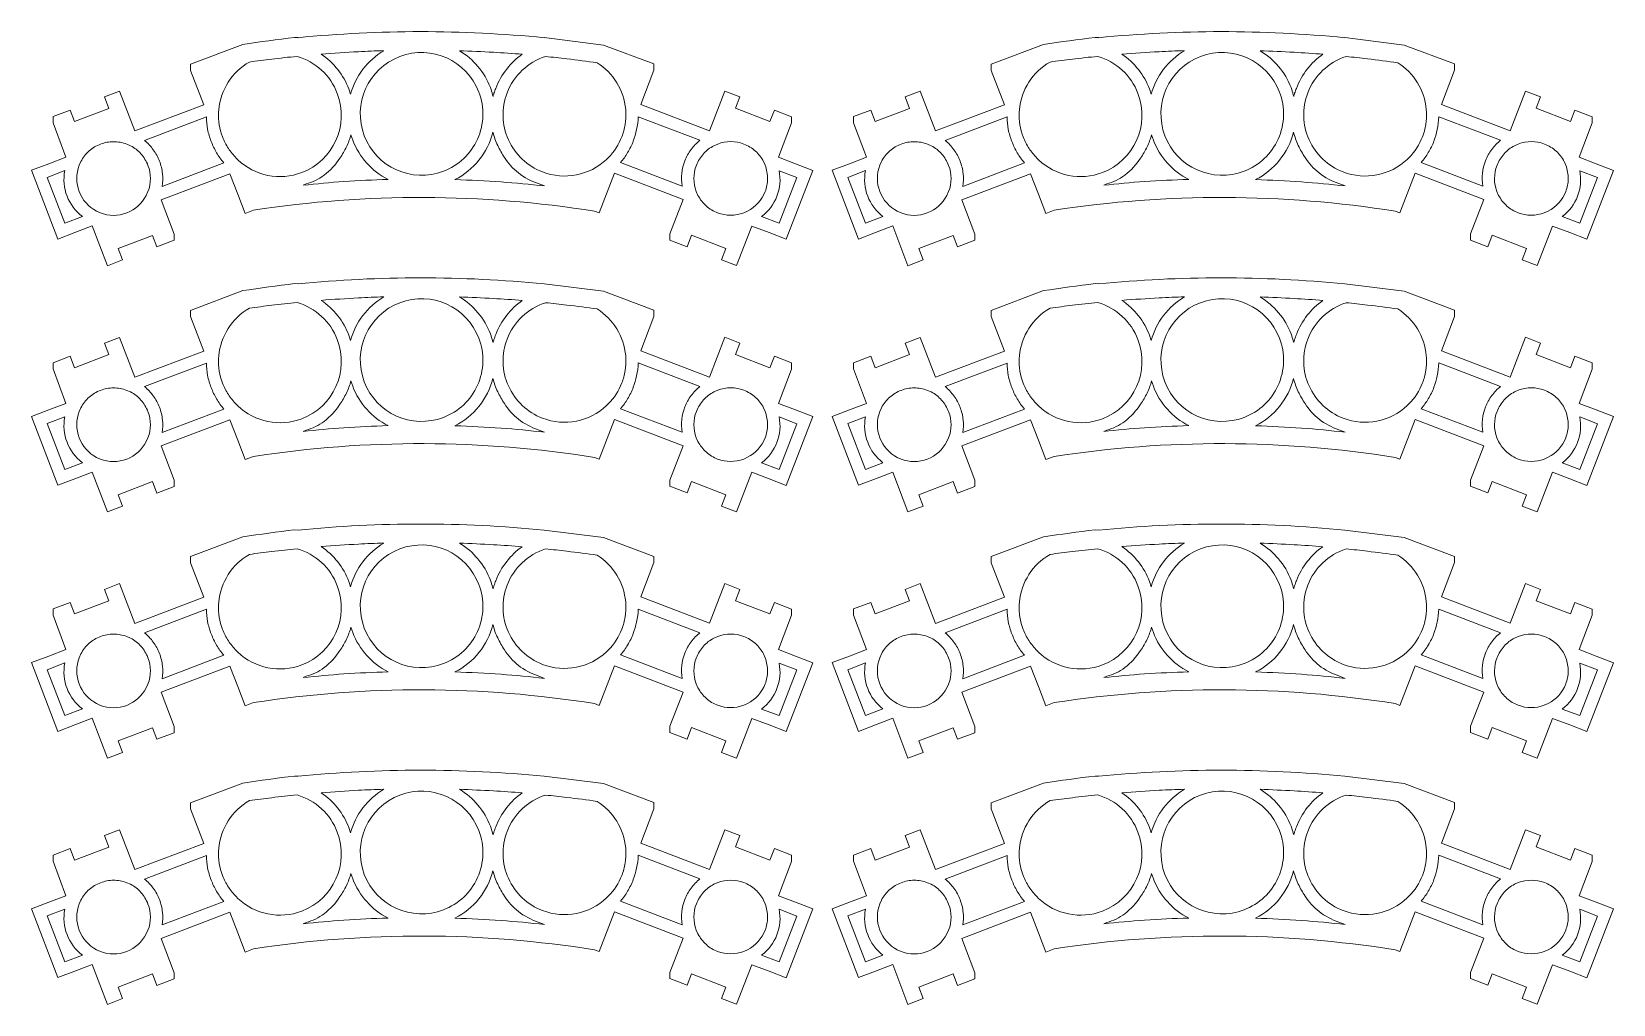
# Model space of a CAD drawing. Header units: millimetres. Extents: x 111 to 659, y 345 to 953.
# Drawn here: x 371.3 to 499.7, y 643.6 to 722.6 of the extents above; entities that cross this region are included whole.
import ezdxf

# ---------------------------------------------------------------- set-up
doc = ezdxf.new("R2010")
doc.units = ezdxf.units.MM
doc.header["$MEASUREMENT"] = 0
doc.layers.get('0').update_dxf_attribs({"linetype": 'CONTINUOUS', "lineweight": 0})

msp = doc.modelspace()

# ---------------------------------------------------------------- linework, layer by layer
for p, q in [((392.65, 722.12), (392.93, 722.1)), ((417.74, 721.5), (412.92, 722.1)), ((457.65, 722.12), (457.93, 722.1)), ((482.74, 721.5), (477.92, 722.1)), ((388.45, 721.55), (384.21, 719.94)), ((421.83, 719.96), (417.74, 721.5)), ((453.45, 721.55), (449.21, 719.94)), ((486.83, 719.96), (482.74, 721.5)), ((384.21, 719.44), (384.21, 719.94)), ((384.21, 719.44), (385.28, 716.64)), ((420.75, 716.67), (421.83, 719.46)), ((421.83, 719.96), (421.83, 719.46)), ((449.21, 719.44), (449.21, 719.94)), ((449.21, 719.44), (450.28, 716.64)), ((485.75, 716.67), (486.83, 719.46)), ((486.83, 719.96), (486.83, 719.46)), ((378.45, 717.75), (377.22, 717.28)), ((377.22, 717.28), (377.58, 716.35)), ((379.69, 714.52), (378.45, 717.75)), ((385.28, 716.64), (379.69, 714.52)), ((426.34, 714.53), (420.75, 716.67)), ((427.58, 717.76), (426.34, 714.53)), ((428.81, 717.28), (427.58, 717.76)), ((428.45, 716.36), (428.81, 717.28)), ((443.45, 717.75), (442.22, 717.28)), ((442.22, 717.28), (442.58, 716.35)), ((444.69, 714.52), (443.45, 717.75)), ((450.28, 716.64), (444.69, 714.52)), ((491.34, 714.53), (485.75, 716.67)), ((492.58, 717.76), (491.34, 714.53)), ((493.81, 717.28), (492.58, 717.76)), ((493.45, 716.36), (493.81, 717.28)), ((374.43, 716.22), (373.04, 715.69)), ((373.04, 715.69), (373.04, 715.19)), ((374.78, 715.29), (374.43, 716.22)), ((377.58, 716.35), (374.78, 715.29)), ((431.24, 715.29), (428.45, 716.36)), ((431.6, 716.22), (431.24, 715.29)), ((432.99, 715.68), (431.6, 716.22)), ((432.99, 715.18), (432.99, 715.68)), ((439.43, 716.22), (438.04, 715.69)), ((438.04, 715.69), (438.04, 715.19)), ((439.78, 715.29), (439.43, 716.22)), ((442.58, 716.35), (439.78, 715.29)), ((496.24, 715.29), (493.45, 716.36)), ((496.6, 716.22), (496.24, 715.29)), ((497.99, 715.68), (496.6, 716.22)), ((497.99, 715.18), (497.99, 715.68)), ((373.04, 715.19), (374.09, 712.39)), ((431.93, 712.39), (432.99, 715.18)), ((438.04, 715.19), (439.09, 712.39)), ((496.93, 712.39), (497.99, 715.18)), ((372.7, 711.86), (371.3, 711.33)), ((374.09, 712.39), (372.7, 711.86)), ((433.32, 711.86), (431.93, 712.39)), ((434.72, 711.32), (433.32, 711.86)), ((437.7, 711.86), (436.3, 711.33)), ((439.09, 712.39), (437.7, 711.86)), ((498.32, 711.86), (496.93, 712.39)), ((499.72, 711.32), (498.32, 711.86)), ((371.3, 711.33), (373.43, 705.74)), ((381.81, 708.93), (387.4, 711.05)), ((387.4, 711.05), (388.04, 709.39)), ((417.37, 707.86), (418.62, 711.08)), ((418.62, 711.08), (424.2, 708.94)), ((432.57, 705.73), (434.72, 711.32)), ((436.3, 711.33), (438.43, 705.74)), ((446.81, 708.93), (452.4, 711.05)), ((452.4, 711.05), (453.04, 709.39)), ((482.37, 707.86), (483.62, 711.08)), ((483.62, 711.08), (489.2, 708.94)), ((497.57, 705.73), (499.72, 711.32)), ((382.88, 706.14), (381.81, 708.93)), ((388.04, 709.39), (388.63, 707.82)), ((424.2, 708.94), (423.12, 706.16)), ((447.88, 706.14), (446.81, 708.93)), ((453.04, 709.39), (453.63, 707.82)), ((489.2, 708.94), (488.12, 706.16)), ((388.63, 707.82), (389.31, 708.08)), ((417.01, 708), (417.37, 707.86)), ((417.54, 708.3), (417.54, 708.3)), ((453.63, 707.82), (454.31, 708.08)), ((482.01, 708), (482.37, 707.86)), ((482.54, 708.3), (482.54, 708.3)), ((373.43, 705.74), (374.82, 706.27)), ((374.82, 706.27), (376.23, 706.81)), ((376.23, 706.81), (377.45, 703.57)), ((428.54, 703.58), (429.78, 706.79)), ((429.78, 706.79), (431.18, 706.27)), ((431.18, 706.27), (432.57, 705.73)), ((438.43, 705.74), (439.82, 706.27)), ((439.82, 706.27), (441.23, 706.81)), ((441.23, 706.81), (442.45, 703.57)), ((493.54, 703.58), (494.78, 706.79)), ((494.78, 706.79), (496.18, 706.27)), ((496.18, 706.27), (497.57, 705.73)), ((378.33, 704.97), (381.12, 706.04)), ((381.12, 706.04), (381.48, 705.1)), ((381.48, 705.1), (382.88, 705.64)), ((382.88, 706.14), (382.88, 705.64)), ((423.12, 705.66), (423.12, 706.16)), ((423.12, 705.66), (424.53, 705.12)), ((424.53, 705.12), (424.88, 706.05)), ((424.88, 706.05), (427.67, 704.97)), ((443.33, 704.97), (446.12, 706.04)), ((446.12, 706.04), (446.48, 705.1)), ((446.48, 705.1), (447.88, 705.64)), ((447.88, 706.14), (447.88, 705.64)), ((488.12, 705.66), (488.12, 706.16)), ((488.12, 705.66), (489.53, 705.12)), ((489.53, 705.12), (489.88, 706.05)), ((489.88, 706.05), (492.67, 704.97)), ((377.45, 703.57), (378.69, 704.04)), ((378.69, 704.04), (378.33, 704.97)), ((427.67, 704.97), (427.31, 704.04)), ((427.31, 704.04), (428.54, 703.58)), ((442.45, 703.57), (443.69, 704.04)), ((443.69, 704.04), (443.33, 704.97)), ((492.67, 704.97), (492.31, 704.04)), ((492.31, 704.04), (493.54, 703.58)), ((388.45, 701.55), (384.21, 699.94)), ((392.65, 702.12), (392.93, 702.1)), ((417.74, 701.5), (412.92, 702.1)), ((421.83, 699.96), (417.74, 701.5)), ((453.45, 701.55), (449.21, 699.94)), ((457.65, 702.12), (457.93, 702.1)), ((482.74, 701.5), (477.92, 702.1)), ((486.83, 699.96), (482.74, 701.5)), ((384.21, 699.44), (384.21, 699.94)), ((421.83, 699.96), (421.83, 699.46)), ((449.21, 699.44), (449.21, 699.94)), ((486.83, 699.96), (486.83, 699.46)), ((384.21, 699.44), (385.28, 696.64)), ((420.75, 696.67), (421.83, 699.46)), ((449.21, 699.44), (450.28, 696.64)), ((485.75, 696.67), (486.83, 699.46)), ((378.45, 697.75), (377.22, 697.28)), ((377.22, 697.28), (377.58, 696.35)), ((379.69, 694.52), (378.45, 697.75)), ((427.58, 697.76), (426.34, 694.53)), ((428.81, 697.28), (427.58, 697.76)), ((428.45, 696.36), (428.81, 697.28)), ((443.45, 697.75), (442.22, 697.28)), ((442.22, 697.28), (442.58, 696.35)), ((444.69, 694.52), (443.45, 697.75)), ((492.58, 697.76), (491.34, 694.53)), ((493.81, 697.28), (492.58, 697.76)), ((493.45, 696.36), (493.81, 697.28)), ((374.43, 696.22), (373.04, 695.69)), ((374.78, 695.29), (374.43, 696.22)), ((377.58, 696.35), (374.78, 695.29)), ((385.28, 696.64), (379.69, 694.52)), ((426.34, 694.53), (420.75, 696.67)), ((431.24, 695.29), (428.45, 696.36)), ((431.6, 696.22), (431.24, 695.29)), ((432.99, 695.68), (431.6, 696.22)), ((439.43, 696.22), (438.04, 695.69)), ((439.78, 695.29), (439.43, 696.22)), ((442.58, 696.35), (439.78, 695.29)), ((450.28, 696.64), (444.69, 694.52)), ((491.34, 694.53), (485.75, 696.67)), ((496.24, 695.29), (493.45, 696.36)), ((496.6, 696.22), (496.24, 695.29)), ((497.99, 695.68), (496.6, 696.22)), ((373.04, 695.69), (373.04, 695.19)), ((373.04, 695.19), (374.09, 692.39)), ((431.93, 692.39), (432.99, 695.18)), ((432.99, 695.18), (432.99, 695.68)), ((438.04, 695.69), (438.04, 695.19)), ((438.04, 695.19), (439.09, 692.39)), ((496.93, 692.39), (497.99, 695.18)), ((497.99, 695.18), (497.99, 695.68)), ((374.09, 692.39), (372.7, 691.86)), ((433.32, 691.86), (431.93, 692.39)), ((439.09, 692.39), (437.7, 691.86)), ((498.32, 691.86), (496.93, 692.39)), ((372.7, 691.86), (371.3, 691.33)), ((371.3, 691.33), (373.43, 685.74)), ((381.81, 688.93), (387.4, 691.05)), ((387.4, 691.05), (388.04, 689.39)), ((417.37, 687.86), (418.62, 691.08)), ((418.62, 691.08), (424.2, 688.94)), ((432.57, 685.73), (434.72, 691.32)), ((434.72, 691.32), (433.32, 691.86)), ((437.7, 691.86), (436.3, 691.33)), ((436.3, 691.33), (438.43, 685.74)), ((446.81, 688.93), (452.4, 691.05)), ((452.4, 691.05), (453.04, 689.39)), ((482.37, 687.86), (483.62, 691.08)), ((483.62, 691.08), (489.2, 688.94)), ((497.57, 685.73), (499.72, 691.32)), ((499.72, 691.32), (498.32, 691.86)), ((382.88, 686.14), (381.81, 688.93)), ((388.04, 689.39), (388.63, 687.82)), ((417.54, 688.3), (417.54, 688.3)), ((424.2, 688.94), (423.12, 686.16)), ((447.88, 686.14), (446.81, 688.93)), ((453.04, 689.39), (453.63, 687.82)), ((482.54, 688.3), (482.54, 688.3)), ((489.2, 688.94), (488.12, 686.16)), ((388.63, 687.82), (389.31, 688.08)), ((417.01, 688), (417.37, 687.86)), ((453.63, 687.82), (454.31, 688.08)), ((482.01, 688), (482.37, 687.86)), ((373.43, 685.74), (374.82, 686.27)), ((374.82, 686.27), (376.23, 686.81)), ((376.23, 686.81), (377.45, 683.57)), ((378.33, 684.97), (381.12, 686.04)), ((381.12, 686.04), (381.48, 685.1)), ((382.88, 686.14), (382.88, 685.64)), ((423.12, 685.66), (423.12, 686.16)), ((424.53, 685.12), (424.88, 686.05)), ((424.88, 686.05), (427.67, 684.97)), ((428.54, 683.58), (429.78, 686.79)), ((429.78, 686.79), (431.18, 686.27)), ((431.18, 686.27), (432.57, 685.73)), ((438.43, 685.74), (439.82, 686.27)), ((439.82, 686.27), (441.23, 686.81)), ((441.23, 686.81), (442.45, 683.57)), ((443.33, 684.97), (446.12, 686.04)), ((446.12, 686.04), (446.48, 685.1)), ((447.88, 686.14), (447.88, 685.64)), ((488.12, 685.66), (488.12, 686.16)), ((489.53, 685.12), (489.88, 686.05)), ((489.88, 686.05), (492.67, 684.97)), ((493.54, 683.58), (494.78, 686.79)), ((494.78, 686.79), (496.18, 686.27)), ((496.18, 686.27), (497.57, 685.73)), ((378.69, 684.04), (378.33, 684.97)), ((381.48, 685.1), (382.88, 685.64)), ((423.12, 685.66), (424.53, 685.12)), ((427.67, 684.97), (427.31, 684.04)), ((443.69, 684.04), (443.33, 684.97)), ((446.48, 685.1), (447.88, 685.64)), ((488.12, 685.66), (489.53, 685.12)), ((492.67, 684.97), (492.31, 684.04)), ((377.45, 683.57), (378.69, 684.04)), ((427.31, 684.04), (428.54, 683.58)), ((442.45, 683.57), (443.69, 684.04)), ((492.31, 684.04), (493.54, 683.58)), ((392.65, 682.12), (392.93, 682.1)), ((417.74, 681.5), (412.92, 682.1)), ((457.65, 682.12), (457.93, 682.1)), ((482.74, 681.5), (477.92, 682.1)), ((388.45, 681.55), (384.21, 679.94)), ((421.83, 679.96), (417.74, 681.5)), ((453.45, 681.55), (449.21, 679.94)), ((486.83, 679.96), (482.74, 681.5)), ((384.21, 679.44), (384.21, 679.94)), ((384.21, 679.44), (385.28, 676.64)), ((420.75, 676.67), (421.83, 679.46)), ((421.83, 679.96), (421.83, 679.46)), ((449.21, 679.44), (449.21, 679.94)), ((449.21, 679.44), (450.28, 676.64)), ((485.75, 676.67), (486.83, 679.46)), ((486.83, 679.96), (486.83, 679.46)), ((378.45, 677.75), (377.22, 677.28)), ((377.22, 677.28), (377.58, 676.35)), ((379.69, 674.52), (378.45, 677.75)), ((427.58, 677.76), (426.34, 674.53)), ((428.81, 677.28), (427.58, 677.76)), ((428.45, 676.36), (428.81, 677.28)), ((443.45, 677.75), (442.22, 677.28)), ((442.22, 677.28), (442.58, 676.35)), ((444.69, 674.52), (443.45, 677.75)), ((492.58, 677.76), (491.34, 674.53)), ((493.81, 677.28), (492.58, 677.76)), ((493.45, 676.36), (493.81, 677.28)), ((374.43, 676.22), (373.04, 675.69)), ((373.04, 675.69), (373.04, 675.19)), ((374.78, 675.29), (374.43, 676.22)), ((377.58, 676.35), (374.78, 675.29)), ((385.28, 676.64), (379.69, 674.52)), ((426.34, 674.53), (420.75, 676.67)), ((431.24, 675.29), (428.45, 676.36)), ((431.6, 676.22), (431.24, 675.29)), ((432.99, 675.68), (431.6, 676.22)), ((432.99, 675.18), (432.99, 675.68)), ((439.43, 676.22), (438.04, 675.69)), ((438.04, 675.69), (438.04, 675.19)), ((439.78, 675.29), (439.43, 676.22)), ((442.58, 676.35), (439.78, 675.29)), ((450.28, 676.64), (444.69, 674.52)), ((491.34, 674.53), (485.75, 676.67)), ((496.24, 675.29), (493.45, 676.36)), ((496.6, 676.22), (496.24, 675.29)), ((497.99, 675.68), (496.6, 676.22)), ((497.99, 675.18), (497.99, 675.68)), ((373.04, 675.19), (374.09, 672.39)), ((431.93, 672.39), (432.99, 675.18)), ((438.04, 675.19), (439.09, 672.39)), ((496.93, 672.39), (497.99, 675.18)), ((372.7, 671.86), (371.3, 671.33)), ((374.09, 672.39), (372.7, 671.86)), ((433.32, 671.86), (431.93, 672.39)), ((434.72, 671.32), (433.32, 671.86)), ((437.7, 671.86), (436.3, 671.33)), ((439.09, 672.39), (437.7, 671.86)), ((498.32, 671.86), (496.93, 672.39)), ((499.72, 671.32), (498.32, 671.86)), ((371.3, 671.33), (373.43, 665.74)), ((381.81, 668.93), (387.4, 671.05)), ((387.4, 671.05), (388.04, 669.39)), ((417.37, 667.86), (418.62, 671.08)), ((418.62, 671.08), (424.2, 668.94)), ((432.57, 665.73), (434.72, 671.32)), ((436.3, 671.33), (438.43, 665.74)), ((446.81, 668.93), (452.4, 671.05)), ((452.4, 671.05), (453.04, 669.39)), ((482.37, 667.86), (483.62, 671.08)), ((483.62, 671.08), (489.2, 668.94)), ((497.57, 665.73), (499.72, 671.32)), ((388.04, 669.39), (388.63, 667.82)), ((453.04, 669.39), (453.63, 667.82)), ((382.88, 666.14), (381.81, 668.93)), ((388.63, 667.82), (389.31, 668.08)), ((417.01, 668), (417.37, 667.86)), ((417.54, 668.3), (417.54, 668.3)), ((424.2, 668.94), (423.12, 666.16)), ((447.88, 666.14), (446.81, 668.93)), ((453.63, 667.82), (454.31, 668.08)), ((482.01, 668), (482.37, 667.86)), ((482.54, 668.3), (482.54, 668.3)), ((489.2, 668.94), (488.12, 666.16)), ((374.82, 666.27), (376.23, 666.81)), ((376.23, 666.81), (377.45, 663.57)), ((428.54, 663.58), (429.78, 666.79)), ((429.78, 666.79), (431.18, 666.27)), ((439.82, 666.27), (441.23, 666.81)), ((441.23, 666.81), (442.45, 663.57)), ((493.54, 663.58), (494.78, 666.79)), ((494.78, 666.79), (496.18, 666.27)), ((373.43, 665.74), (374.82, 666.27)), ((378.33, 664.97), (381.12, 666.04)), ((381.12, 666.04), (381.48, 665.1)), ((381.48, 665.1), (382.88, 665.64)), ((382.88, 666.14), (382.88, 665.64)), ((423.12, 665.66), (423.12, 666.16)), ((423.12, 665.66), (424.53, 665.12)), ((424.53, 665.12), (424.88, 666.05)), ((424.88, 666.05), (427.67, 664.97)), ((431.18, 666.27), (432.57, 665.73)), ((438.43, 665.74), (439.82, 666.27)), ((443.33, 664.97), (446.12, 666.04)), ((446.12, 666.04), (446.48, 665.1)), ((446.48, 665.1), (447.88, 665.64)), ((447.88, 666.14), (447.88, 665.64)), ((488.12, 665.66), (488.12, 666.16)), ((488.12, 665.66), (489.53, 665.12)), ((489.53, 665.12), (489.88, 666.05)), ((489.88, 666.05), (492.67, 664.97)), ((496.18, 666.27), (497.57, 665.73)), ((377.45, 663.57), (378.69, 664.04)), ((378.69, 664.04), (378.33, 664.97)), ((427.67, 664.97), (427.31, 664.04)), ((427.31, 664.04), (428.54, 663.58)), ((442.45, 663.57), (443.69, 664.04)), ((443.69, 664.04), (443.33, 664.97)), ((492.67, 664.97), (492.31, 664.04)), ((492.31, 664.04), (493.54, 663.58)), ((388.45, 661.55), (384.21, 659.94)), ((392.65, 662.12), (392.93, 662.1)), ((417.74, 661.5), (412.92, 662.1)), ((421.83, 659.96), (417.74, 661.5)), ((453.45, 661.55), (449.21, 659.94)), ((457.65, 662.12), (457.93, 662.1)), ((482.74, 661.5), (477.92, 662.1)), ((486.83, 659.96), (482.74, 661.5)), ((384.21, 659.44), (384.21, 659.94)), ((384.21, 659.44), (385.28, 656.64)), ((420.75, 656.67), (421.83, 659.46)), ((421.83, 659.96), (421.83, 659.46)), ((449.21, 659.44), (449.21, 659.94)), ((449.21, 659.44), (450.28, 656.64)), ((485.75, 656.67), (486.83, 659.46)), ((486.83, 659.96), (486.83, 659.46)), ((378.45, 657.75), (377.22, 657.28)), ((379.69, 654.52), (378.45, 657.75)), ((427.58, 657.76), (426.34, 654.53)), ((428.81, 657.28), (427.58, 657.76)), ((443.45, 657.75), (442.22, 657.28)), ((444.69, 654.52), (443.45, 657.75)), ((492.58, 657.76), (491.34, 654.53)), ((493.81, 657.28), (492.58, 657.76)), ((374.43, 656.22), (373.04, 655.69)), ((374.78, 655.29), (374.43, 656.22)), ((377.58, 656.35), (374.78, 655.29)), ((377.22, 657.28), (377.58, 656.35)), ((385.28, 656.64), (379.69, 654.52)), ((426.34, 654.53), (420.75, 656.67)), ((428.45, 656.36), (428.81, 657.28)), ((431.24, 655.29), (428.45, 656.36)), ((431.6, 656.22), (431.24, 655.29)), ((432.99, 655.68), (431.6, 656.22)), ((439.43, 656.22), (438.04, 655.69)), ((439.78, 655.29), (439.43, 656.22)), ((442.58, 656.35), (439.78, 655.29)), ((442.22, 657.28), (442.58, 656.35)), ((450.28, 656.64), (444.69, 654.52)), ((491.34, 654.53), (485.75, 656.67)), ((493.45, 656.36), (493.81, 657.28)), ((496.24, 655.29), (493.45, 656.36)), ((496.6, 656.22), (496.24, 655.29)), ((497.99, 655.68), (496.6, 656.22)), ((373.04, 655.69), (373.04, 655.19)), ((373.04, 655.19), (374.09, 652.39)), ((431.93, 652.39), (432.99, 655.18)), ((432.99, 655.18), (432.99, 655.68)), ((438.04, 655.69), (438.04, 655.19)), ((438.04, 655.19), (439.09, 652.39)), ((496.93, 652.39), (497.99, 655.18)), ((497.99, 655.18), (497.99, 655.68)), ((374.09, 652.39), (372.7, 651.86)), ((433.32, 651.86), (431.93, 652.39)), ((439.09, 652.39), (437.7, 651.86)), ((498.32, 651.86), (496.93, 652.39)), ((372.7, 651.86), (371.3, 651.33)), ((371.3, 651.33), (373.43, 645.74)), ((417.37, 647.86), (418.62, 651.08)), ((418.62, 651.08), (424.2, 648.94)), ((432.57, 645.73), (434.72, 651.32)), ((434.72, 651.32), (433.32, 651.86)), ((437.7, 651.86), (436.3, 651.33)), ((436.3, 651.33), (438.43, 645.74)), ((482.37, 647.86), (483.62, 651.08)), ((483.62, 651.08), (489.2, 648.94)), ((497.57, 645.73), (499.72, 651.32)), ((499.72, 651.32), (498.32, 651.86)), ((381.81, 648.93), (387.4, 651.05)), ((387.4, 651.05), (388.04, 649.39)), ((446.81, 648.93), (452.4, 651.05)), ((452.4, 651.05), (453.04, 649.39)), ((382.88, 646.14), (381.81, 648.93)), ((388.04, 649.39), (388.63, 647.82)), ((424.2, 648.94), (423.12, 646.16)), ((447.88, 646.14), (446.81, 648.93)), ((453.04, 649.39), (453.63, 647.82)), ((489.2, 648.94), (488.12, 646.16)), ((388.63, 647.82), (389.31, 648.08)), ((417.01, 648), (417.37, 647.86)), ((417.54, 648.3), (417.54, 648.3)), ((453.63, 647.82), (454.31, 648.08)), ((482.01, 648), (482.37, 647.86)), ((482.54, 648.3), (482.54, 648.3)), ((373.43, 645.74), (374.82, 646.27)), ((374.82, 646.27), (376.23, 646.81)), ((376.23, 646.81), (377.45, 643.57)), ((378.33, 644.97), (381.12, 646.04)), ((381.12, 646.04), (381.48, 645.1)), ((382.88, 646.14), (382.88, 645.64)), ((423.12, 645.66), (423.12, 646.16)), ((424.53, 645.12), (424.88, 646.05)), ((424.88, 646.05), (427.67, 644.97)), ((428.54, 643.58), (429.78, 646.79)), ((429.78, 646.79), (431.18, 646.27)), ((431.18, 646.27), (432.57, 645.73)), ((438.43, 645.74), (439.82, 646.27)), ((439.82, 646.27), (441.23, 646.81)), ((441.23, 646.81), (442.45, 643.57)), ((443.33, 644.97), (446.12, 646.04)), ((446.12, 646.04), (446.48, 645.1)), ((447.88, 646.14), (447.88, 645.64)), ((488.12, 645.66), (488.12, 646.16)), ((489.53, 645.12), (489.88, 646.05)), ((489.88, 646.05), (492.67, 644.97)), ((493.54, 643.58), (494.78, 646.79)), ((494.78, 646.79), (496.18, 646.27)), ((496.18, 646.27), (497.57, 645.73)), ((378.69, 644.04), (378.33, 644.97)), ((381.48, 645.1), (382.88, 645.64)), ((423.12, 645.66), (424.53, 645.12)), ((427.67, 644.97), (427.31, 644.04)), ((443.69, 644.04), (443.33, 644.97)), ((446.48, 645.1), (447.88, 645.64)), ((488.12, 645.66), (489.53, 645.12)), ((492.67, 644.97), (492.31, 644.04)), ((377.45, 643.57), (378.69, 644.04)), ((427.31, 644.04), (428.54, 643.58)), ((442.45, 643.57), (443.69, 644.04)), ((492.31, 644.04), (493.54, 643.58))]:
    msp.add_line(p, q)
for points in [[(393.23, 711.14, -0.287831), (388.05, 712.18), (387.91, 712.32, -0.052854), (387.28, 713.1, -0.050815), (386.8, 714.03, -0.102063), (386.48, 716.04), (386.5, 716.24, -0.24494), (388.98, 720.12, -0.00509), (390.8, 720.36, -0.004547), (392.85, 720.58, -0.236269), (396.12, 717.57, -0.414028), (393.23, 711.14)], [(397.05, 717.93, 0.077823), (396.16, 719.51, 0.076395), (394.81, 720.76, -0.005371), (397.83, 720.96, -0.007873), (399.89, 721.04, 0.194251), (397.2, 717.5), (397.05, 717.93)], [(407.61, 717.68, -0.415192), (404.73, 711.25, -0.413691), (398.31, 714.13, -0.413162), (401.19, 720.57, -0.414145), (407.61, 717.68)], [(408.98, 717.98, 0.013291), (408.84, 717.58, 0.02236), (408.77, 717.33, 0.004326), (408.61, 717.88, 0.014539), (408.55, 718.04, 0.16748), (406.03, 721.04, -0.00559), (408.79, 720.91, -0.006552), (411.14, 720.75, 0.076515), (409.87, 719.55, 0.074146), (408.98, 717.98)], [(419.53, 716.27), (419.54, 716.07, -0.054425), (419.49, 715.05, -0.053487), (419.22, 714.05, -0.100953), (418.12, 712.35), (417.98, 712.21, -0.287067), (412.78, 711.19, -0.415558), (409.91, 717.62, -0.226917), (413.02, 720.57, -0.007068), (414.76, 720.38, -0.005027), (417.21, 720.06, -0.236584), (419.53, 716.27)], [(458.23, 711.14, -0.287831), (453.05, 712.18), (452.91, 712.32, -0.052854), (452.28, 713.1, -0.050815), (451.8, 714.03, -0.102063), (451.48, 716.04), (451.5, 716.24, -0.24494), (453.98, 720.12, -0.00509), (455.8, 720.36, -0.004547), (457.85, 720.58, -0.236269), (461.12, 717.57, -0.414028), (458.23, 711.14)], [(462.05, 717.93, 0.077823), (461.16, 719.51, 0.076395), (459.81, 720.76, -0.005371), (462.83, 720.96, -0.007873), (464.89, 721.04, 0.194251), (462.2, 717.5), (462.05, 717.93)], [(472.61, 717.68, -0.415192), (469.73, 711.25, -0.413691), (463.31, 714.13, -0.413162), (466.19, 720.57, -0.414145), (472.61, 717.68)], [(473.98, 717.98, 0.013291), (473.84, 717.58, 0.02236), (473.77, 717.33, 0.004326), (473.61, 717.88, 0.014539), (473.55, 718.04, 0.16748), (471.03, 721.04, -0.00559), (473.79, 720.91, -0.006552), (476.14, 720.75, 0.076515), (474.87, 719.55, 0.074146), (473.98, 717.98)], [(484.53, 716.27), (484.54, 716.07, -0.054425), (484.49, 715.05, -0.053487), (484.22, 714.05, -0.100953), (483.12, 712.35), (482.98, 712.21, -0.287067), (477.78, 711.19, -0.415558), (474.91, 717.62, -0.226917), (478.02, 720.57, -0.007068), (479.76, 720.38, -0.005027), (482.21, 720.06, -0.236584), (484.53, 716.27)], [(381.68, 712.08, 0.06475), (381.18, 713, 0.065968), (380.47, 713.75), (385.49, 715.66, 0.044697), (385.59, 714.66, 0.043134), (385.88, 713.67, 0.041118), (386.32, 712.75, 0.041962), (386.9, 711.93), (381.89, 710.02, 0.069681), (381.93, 711.04, 0.065961), (381.68, 712.08)], [(424.33, 712.1, 0.132628), (424.12, 710.04), (419.12, 711.96, 0.041693), (419.69, 712.76, 0.038876), (420.15, 713.7, 0.042088), (420.42, 714.63, 0.03848), (420.55, 715.68), (425.56, 713.76, 0.066325), (424.84, 713.02, 0.064288), (424.33, 712.1)], [(446.68, 712.08, 0.06475), (446.18, 713, 0.065968), (445.47, 713.75), (450.49, 715.66, 0.044697), (450.59, 714.66, 0.043134), (450.88, 713.67, 0.041118), (451.32, 712.75, 0.041962), (451.9, 711.93), (446.89, 710.02, 0.069681), (446.93, 711.04, 0.065961), (446.68, 712.08)], [(489.33, 712.1, 0.132628), (489.12, 710.04), (484.12, 711.96, 0.041693), (484.69, 712.76, 0.038876), (485.15, 713.7, 0.042088), (485.42, 714.63, 0.03848), (485.55, 715.68), (490.56, 713.76, 0.066325), (489.84, 713.02, 0.064288), (489.33, 712.1)], [(393.34, 710.11), (393.59, 710.22, 0.100766), (395.05, 710.93, 0.086609), (396.33, 712.32, 0.043118), (396.86, 713.23, 0.043491), (397.23, 714.21), (397.37, 713.78, 0.186024), (400.24, 710.58, 0.009334), (396.65, 710.41, 0.010074), (393.34, 710.11)], [(409.7, 712.37, 0.091045), (410.82, 711.11, 0.084168), (412.43, 710.25), (412.94, 710.05, 0.010209), (409.41, 710.38, 0.009685), (405.67, 710.57, 0.106995), (407.62, 712.15, 0.105702), (408.75, 714.42, 0.045155), (409.14, 713.34, 0.046146), (409.7, 712.37)], [(458.34, 710.11), (458.59, 710.22, 0.100766), (460.05, 710.93, 0.086609), (461.33, 712.32, 0.043118), (461.86, 713.23, 0.043491), (462.23, 714.21), (462.37, 713.78, 0.186024), (465.24, 710.58, 0.009334), (461.65, 710.41, 0.010074), (458.34, 710.11)], [(474.7, 712.37, 0.091045), (475.82, 711.11, 0.084168), (477.43, 710.25), (477.94, 710.05, 0.010209), (474.41, 710.38, 0.009685), (470.67, 710.57, 0.106995), (472.62, 712.15, 0.105702), (473.75, 714.42, 0.045155), (474.14, 713.34, 0.046146), (474.7, 712.37)], [(379.02, 707.86, -0.182868), (376.89, 707.86), (376.58, 708, -0.184268), (375.16, 709.6, -0.182216), (375.16, 711.73), (375.3, 712.04, -0.090804), (375.97, 712.9, -0.092576), (376.9, 713.45, -0.093671), (377.94, 713.65, -0.089911), (379.03, 713.45), (379.34, 713.32, -0.091831), (380.18, 712.66, -0.08886), (380.75, 711.72, -0.181041), (380.75, 709.59), (380.61, 709.29, -0.181394), (379.02, 707.86)], [(429.12, 713.46, -0.088924), (430.07, 712.88, -0.092954), (430.72, 712.04), (430.86, 711.73, -0.087529), (431.05, 710.63, -0.092877), (430.85, 709.6, -0.186269), (429.43, 708.01), (429.11, 707.87, -0.18288), (426.99, 707.87, -0.092851), (426.08, 708.42, -0.088925), (425.4, 709.29), (425.26, 709.6, -0.184249), (425.27, 711.74, -0.087631), (425.85, 712.67, -0.090656), (426.69, 713.32), (427, 713.46, -0.184413), (429.12, 713.46)], [(444.02, 707.86, -0.182868), (441.89, 707.86), (441.58, 708, -0.184268), (440.16, 709.6, -0.182216), (440.16, 711.73), (440.3, 712.04, -0.090804), (440.97, 712.9, -0.092576), (441.9, 713.45, -0.093671), (442.94, 713.65, -0.089911), (444.03, 713.45), (444.34, 713.32, -0.091831), (445.18, 712.66, -0.08886), (445.75, 711.72, -0.181041), (445.75, 709.59), (445.61, 709.29, -0.181394), (444.02, 707.86)], [(494.12, 713.46, -0.088924), (495.07, 712.88, -0.092954), (495.72, 712.04), (495.86, 711.73, -0.087529), (496.05, 710.63, -0.092877), (495.85, 709.6, -0.186269), (494.43, 708.01), (494.11, 707.87, -0.18288), (491.99, 707.87, -0.092851), (491.08, 708.42, -0.088925), (490.4, 709.29), (490.26, 709.6, -0.184249), (490.27, 711.74, -0.087631), (490.85, 712.67, -0.090656), (491.69, 713.32), (492, 713.46, -0.184413), (494.12, 713.46)], [(373.99, 707.03), (375.42, 707.57, -0.285719), (374, 711.3), (372.57, 710.75), (373.99, 707.03)], [(432, 707.03), (430.57, 707.56, 0.285719), (431.99, 711.29), (433.42, 710.74), (432, 707.03)], [(438.99, 707.03), (440.42, 707.57, -0.285719), (439, 711.3), (437.57, 710.75), (438.99, 707.03)], [(497, 707.03), (495.57, 707.56, 0.285719), (496.99, 711.29), (498.42, 710.74), (497, 707.03)], [(393.23, 691.14, -0.287831), (388.05, 692.18), (387.91, 692.32, -0.052854), (387.28, 693.1, -0.050815), (386.8, 694.03, -0.102063), (386.48, 696.04), (386.5, 696.24, -0.24494), (388.98, 700.12, -0.00509), (390.8, 700.36, -0.004547), (392.85, 700.58, -0.236269), (396.12, 697.57, -0.414028), (393.23, 691.14)], [(397.05, 697.93, 0.077823), (396.16, 699.51, 0.076395), (394.81, 700.76, -0.005371), (397.83, 700.96, -0.007873), (399.89, 701.04, 0.194251), (397.2, 697.5), (397.05, 697.93)], [(407.61, 697.68, -0.415192), (404.73, 691.25, -0.413691), (398.31, 694.13, -0.413162), (401.19, 700.57, -0.414145), (407.61, 697.68)], [(408.98, 697.98, 0.013291), (408.84, 697.58, 0.02236), (408.77, 697.33, 0.004326), (408.61, 697.88, 0.014539), (408.55, 698.04, 0.16748), (406.03, 701.04, -0.00559), (408.79, 700.91, -0.006552), (411.14, 700.75, 0.076515), (409.87, 699.55, 0.074146), (408.98, 697.98)], [(419.53, 696.27), (419.54, 696.07, -0.054425), (419.49, 695.05, -0.053487), (419.22, 694.05, -0.100953), (418.12, 692.35), (417.98, 692.21, -0.287067), (412.78, 691.19, -0.415558), (409.91, 697.62, -0.226917), (413.02, 700.57, -0.007068), (414.76, 700.38, -0.005027), (417.21, 700.06, -0.236584), (419.53, 696.27)], [(458.23, 691.14, -0.287831), (453.05, 692.18), (452.91, 692.32, -0.052854), (452.28, 693.1, -0.050815), (451.8, 694.03, -0.102063), (451.48, 696.04), (451.5, 696.24, -0.24494), (453.98, 700.12, -0.00509), (455.8, 700.36, -0.004547), (457.85, 700.58, -0.236269), (461.12, 697.57, -0.414028), (458.23, 691.14)], [(462.05, 697.93, 0.077823), (461.16, 699.51, 0.076395), (459.81, 700.76, -0.005371), (462.83, 700.96, -0.007873), (464.89, 701.04, 0.194251), (462.2, 697.5), (462.05, 697.93)], [(472.61, 697.68, -0.415192), (469.73, 691.25, -0.413691), (463.31, 694.13, -0.413162), (466.19, 700.57, -0.414145), (472.61, 697.68)], [(473.98, 697.98, 0.013291), (473.84, 697.58, 0.02236), (473.77, 697.33, 0.004326), (473.61, 697.88, 0.014539), (473.55, 698.04, 0.16748), (471.03, 701.04, -0.00559), (473.79, 700.91, -0.006552), (476.14, 700.75, 0.076515), (474.87, 699.55, 0.074146), (473.98, 697.98)], [(484.53, 696.27), (484.54, 696.07, -0.054425), (484.49, 695.05, -0.053487), (484.22, 694.05, -0.100953), (483.12, 692.35), (482.98, 692.21, -0.287067), (477.78, 691.19, -0.415558), (474.91, 697.62, -0.226917), (478.02, 700.57, -0.007068), (479.76, 700.38, -0.005027), (482.21, 700.06, -0.236584), (484.53, 696.27)], [(381.68, 692.08, 0.06475), (381.18, 693, 0.065968), (380.47, 693.75), (385.49, 695.66, 0.044697), (385.59, 694.66, 0.043134), (385.88, 693.67, 0.041118), (386.32, 692.75, 0.041962), (386.9, 691.93), (381.89, 690.02, 0.069681), (381.93, 691.04, 0.065961), (381.68, 692.08)], [(424.33, 692.1, 0.132628), (424.12, 690.04), (419.12, 691.96, 0.041693), (419.69, 692.76, 0.038876), (420.15, 693.7, 0.042088), (420.42, 694.63, 0.03848), (420.55, 695.68), (425.56, 693.76, 0.066325), (424.84, 693.02, 0.064288), (424.33, 692.1)], [(446.68, 692.08, 0.06475), (446.18, 693, 0.065968), (445.47, 693.75), (450.49, 695.66, 0.044697), (450.59, 694.66, 0.043134), (450.88, 693.67, 0.041118), (451.32, 692.75, 0.041962), (451.9, 691.93), (446.89, 690.02, 0.069681), (446.93, 691.04, 0.065961), (446.68, 692.08)], [(489.33, 692.1, 0.132628), (489.12, 690.04), (484.12, 691.96, 0.041693), (484.69, 692.76, 0.038876), (485.15, 693.7, 0.042088), (485.42, 694.63, 0.03848), (485.55, 695.68), (490.56, 693.76, 0.066325), (489.84, 693.02, 0.064288), (489.33, 692.1)], [(379.02, 687.86, -0.182868), (376.89, 687.86), (376.58, 688, -0.184268), (375.16, 689.6, -0.182216), (375.16, 691.73), (375.3, 692.04, -0.090804), (375.97, 692.9, -0.092576), (376.9, 693.45, -0.093671), (377.94, 693.65, -0.089911), (379.03, 693.45), (379.34, 693.32, -0.091831), (380.18, 692.66, -0.08886), (380.75, 691.72, -0.181041), (380.75, 689.59), (380.61, 689.29, -0.181394), (379.02, 687.86)], [(393.34, 690.11), (393.59, 690.22, 0.100766), (395.05, 690.93, 0.086609), (396.33, 692.32, 0.043118), (396.86, 693.23, 0.043491), (397.23, 694.21), (397.37, 693.78, 0.186024), (400.24, 690.58, 0.009334), (396.65, 690.41, 0.010074), (393.34, 690.11)], [(409.7, 692.37, 0.091045), (410.82, 691.11, 0.084168), (412.43, 690.25), (412.94, 690.05, 0.010209), (409.41, 690.38, 0.009685), (405.67, 690.57, 0.106995), (407.62, 692.15, 0.105702), (408.75, 694.42, 0.045155), (409.14, 693.34, 0.046146), (409.7, 692.37)], [(429.12, 693.46, -0.088924), (430.07, 692.88, -0.092954), (430.72, 692.04), (430.86, 691.73, -0.087529), (431.05, 690.63, -0.092877), (430.85, 689.6, -0.186269), (429.43, 688.01), (429.11, 687.87, -0.18288), (426.99, 687.87, -0.092851), (426.08, 688.42, -0.088925), (425.4, 689.29), (425.26, 689.6, -0.184249), (425.27, 691.74, -0.087631), (425.85, 692.67, -0.090656), (426.69, 693.32), (427, 693.46, -0.184413), (429.12, 693.46)], [(444.02, 687.86, -0.182868), (441.89, 687.86), (441.58, 688, -0.184268), (440.16, 689.6, -0.182216), (440.16, 691.73), (440.3, 692.04, -0.090804), (440.97, 692.9, -0.092576), (441.9, 693.45, -0.093671), (442.94, 693.65, -0.089911), (444.03, 693.45), (444.34, 693.32, -0.091831), (445.18, 692.66, -0.08886), (445.75, 691.72, -0.181041), (445.75, 689.59), (445.61, 689.29, -0.181394), (444.02, 687.86)], [(458.34, 690.11), (458.59, 690.22, 0.100766), (460.05, 690.93, 0.086609), (461.33, 692.32, 0.043118), (461.86, 693.23, 0.043491), (462.23, 694.21), (462.37, 693.78, 0.186024), (465.24, 690.58, 0.009334), (461.65, 690.41, 0.010074), (458.34, 690.11)], [(474.7, 692.37, 0.091045), (475.82, 691.11, 0.084168), (477.43, 690.25), (477.94, 690.05, 0.010209), (474.41, 690.38, 0.009685), (470.67, 690.57, 0.106995), (472.62, 692.15, 0.105702), (473.75, 694.42, 0.045155), (474.14, 693.34, 0.046146), (474.7, 692.37)], [(494.12, 693.46, -0.088924), (495.07, 692.88, -0.092954), (495.72, 692.04), (495.86, 691.73, -0.087529), (496.05, 690.63, -0.092877), (495.85, 689.6, -0.186269), (494.43, 688.01), (494.11, 687.87, -0.18288), (491.99, 687.87, -0.092851), (491.08, 688.42, -0.088925), (490.4, 689.29), (490.26, 689.6, -0.184249), (490.27, 691.74, -0.087631), (490.85, 692.67, -0.090656), (491.69, 693.32), (492, 693.46, -0.184413), (494.12, 693.46)], [(373.99, 687.03), (375.42, 687.57, -0.285719), (374, 691.3), (372.57, 690.75), (373.99, 687.03)], [(432, 687.03), (430.57, 687.56, 0.285719), (431.99, 691.29), (433.42, 690.74), (432, 687.03)], [(438.99, 687.03), (440.42, 687.57, -0.285719), (439, 691.3), (437.57, 690.75), (438.99, 687.03)], [(497, 687.03), (495.57, 687.56, 0.285719), (496.99, 691.29), (498.42, 690.74), (497, 687.03)], [(397.05, 677.93, 0.077823), (396.16, 679.51, 0.076395), (394.81, 680.76, -0.005371), (397.83, 680.96, -0.007873), (399.89, 681.04, 0.194251), (397.2, 677.5), (397.05, 677.93)], [(407.61, 677.68, -0.415192), (404.73, 671.25, -0.413691), (398.31, 674.13, -0.413162), (401.19, 680.57, -0.414145), (407.61, 677.68)], [(408.98, 677.98, 0.013291), (408.84, 677.58, 0.02236), (408.77, 677.33, 0.004326), (408.61, 677.88, 0.014539), (408.55, 678.04, 0.16748), (406.03, 681.04, -0.00559), (408.79, 680.91, -0.006552), (411.14, 680.75, 0.076515), (409.87, 679.55, 0.074146), (408.98, 677.98)], [(462.05, 677.93, 0.077823), (461.16, 679.51, 0.076395), (459.81, 680.76, -0.005371), (462.83, 680.96, -0.007873), (464.89, 681.04, 0.194251), (462.2, 677.5), (462.05, 677.93)], [(472.61, 677.68, -0.415192), (469.73, 671.25, -0.413691), (463.31, 674.13, -0.413162), (466.19, 680.57, -0.414145), (472.61, 677.68)], [(473.98, 677.98, 0.013291), (473.84, 677.58, 0.02236), (473.77, 677.33, 0.004326), (473.61, 677.88, 0.014539), (473.55, 678.04, 0.16748), (471.03, 681.04, -0.00559), (473.79, 680.91, -0.006552), (476.14, 680.75, 0.076515), (474.87, 679.55, 0.074146), (473.98, 677.98)], [(393.23, 671.14, -0.287831), (388.05, 672.18), (387.91, 672.32, -0.052854), (387.28, 673.1, -0.050815), (386.8, 674.03, -0.102063), (386.48, 676.04), (386.5, 676.24, -0.24494), (388.98, 680.12, -0.00509), (390.8, 680.36, -0.004547), (392.85, 680.58, -0.236269), (396.12, 677.57, -0.414028), (393.23, 671.14)], [(419.53, 676.27), (419.54, 676.07, -0.054425), (419.49, 675.05, -0.053487), (419.22, 674.05, -0.100953), (418.12, 672.35), (417.98, 672.21, -0.287067), (412.78, 671.19, -0.415558), (409.91, 677.62, -0.226917), (413.02, 680.57, -0.007068), (414.76, 680.38, -0.005027), (417.21, 680.06, -0.236584), (419.53, 676.27)], [(458.23, 671.14, -0.287831), (453.05, 672.18), (452.91, 672.32, -0.052854), (452.28, 673.1, -0.050815), (451.8, 674.03, -0.102063), (451.48, 676.04), (451.5, 676.24, -0.24494), (453.98, 680.12, -0.00509), (455.8, 680.36, -0.004547), (457.85, 680.58, -0.236269), (461.12, 677.57, -0.414028), (458.23, 671.14)], [(484.53, 676.27), (484.54, 676.07, -0.054425), (484.49, 675.05, -0.053487), (484.22, 674.05, -0.100953), (483.12, 672.35), (482.98, 672.21, -0.287067), (477.78, 671.19, -0.415558), (474.91, 677.62, -0.226917), (478.02, 680.57, -0.007068), (479.76, 680.38, -0.005027), (482.21, 680.06, -0.236584), (484.53, 676.27)], [(381.68, 672.08, 0.06475), (381.18, 673, 0.065968), (380.47, 673.75), (385.49, 675.66, 0.044697), (385.59, 674.66, 0.043134), (385.88, 673.67, 0.041118), (386.32, 672.75, 0.041962), (386.9, 671.93), (381.89, 670.02, 0.069681), (381.93, 671.04, 0.065961), (381.68, 672.08)], [(424.33, 672.1, 0.132628), (424.12, 670.04), (419.12, 671.96, 0.041693), (419.69, 672.76, 0.038876), (420.15, 673.7, 0.042088), (420.42, 674.63, 0.03848), (420.55, 675.68), (425.56, 673.76, 0.066325), (424.84, 673.02, 0.064288), (424.33, 672.1)], [(446.68, 672.08, 0.06475), (446.18, 673, 0.065968), (445.47, 673.75), (450.49, 675.66, 0.044697), (450.59, 674.66, 0.043134), (450.88, 673.67, 0.041118), (451.32, 672.75, 0.041962), (451.9, 671.93), (446.89, 670.02, 0.069681), (446.93, 671.04, 0.065961), (446.68, 672.08)], [(489.33, 672.1, 0.132628), (489.12, 670.04), (484.12, 671.96, 0.041693), (484.69, 672.76, 0.038876), (485.15, 673.7, 0.042088), (485.42, 674.63, 0.03848), (485.55, 675.68), (490.56, 673.76, 0.066325), (489.84, 673.02, 0.064288), (489.33, 672.1)], [(393.34, 670.11), (393.59, 670.22, 0.100766), (395.05, 670.93, 0.086609), (396.33, 672.32, 0.043118), (396.86, 673.23, 0.043491), (397.23, 674.21), (397.37, 673.78, 0.186024), (400.24, 670.58, 0.009334), (396.65, 670.41, 0.010074), (393.34, 670.11)], [(409.7, 672.37, 0.091045), (410.82, 671.11, 0.084168), (412.43, 670.25), (412.94, 670.05, 0.010209), (409.41, 670.38, 0.009685), (405.67, 670.57, 0.106995), (407.62, 672.15, 0.105702), (408.75, 674.42, 0.045155), (409.14, 673.34, 0.046146), (409.7, 672.37)], [(458.34, 670.11), (458.59, 670.22, 0.100766), (460.05, 670.93, 0.086609), (461.33, 672.32, 0.043118), (461.86, 673.23, 0.043491), (462.23, 674.21), (462.37, 673.78, 0.186024), (465.24, 670.58, 0.009334), (461.65, 670.41, 0.010074), (458.34, 670.11)], [(474.7, 672.37, 0.091045), (475.82, 671.11, 0.084168), (477.43, 670.25), (477.94, 670.05, 0.010209), (474.41, 670.38, 0.009685), (470.67, 670.57, 0.106995), (472.62, 672.15, 0.105702), (473.75, 674.42, 0.045155), (474.14, 673.34, 0.046146), (474.7, 672.37)], [(379.02, 667.86, -0.182868), (376.89, 667.86), (376.58, 668, -0.184268), (375.16, 669.6, -0.182216), (375.16, 671.73), (375.3, 672.04, -0.090804), (375.97, 672.9, -0.092576), (376.9, 673.45, -0.093671), (377.94, 673.65, -0.089911), (379.03, 673.45), (379.34, 673.32, -0.091831), (380.18, 672.66, -0.08886), (380.75, 671.72, -0.181041), (380.75, 669.59), (380.61, 669.29, -0.181394), (379.02, 667.86)], [(429.12, 673.46, -0.088924), (430.07, 672.88, -0.092954), (430.72, 672.04), (430.86, 671.73, -0.087529), (431.05, 670.63, -0.092877), (430.85, 669.6, -0.186269), (429.43, 668.01), (429.11, 667.87, -0.18288), (426.99, 667.87, -0.092851), (426.08, 668.42, -0.088925), (425.4, 669.29), (425.26, 669.6, -0.184249), (425.27, 671.74, -0.087631), (425.85, 672.67, -0.090656), (426.69, 673.32), (427, 673.46, -0.184413), (429.12, 673.46)], [(444.02, 667.86, -0.182868), (441.89, 667.86), (441.58, 668, -0.184268), (440.16, 669.6, -0.182216), (440.16, 671.73), (440.3, 672.04, -0.090804), (440.97, 672.9, -0.092576), (441.9, 673.45, -0.093671), (442.94, 673.65, -0.089911), (444.03, 673.45), (444.34, 673.32, -0.091831), (445.18, 672.66, -0.08886), (445.75, 671.72, -0.181041), (445.75, 669.59), (445.61, 669.29, -0.181394), (444.02, 667.86)], [(494.12, 673.46, -0.088924), (495.07, 672.88, -0.092954), (495.72, 672.04), (495.86, 671.73, -0.087529), (496.05, 670.63, -0.092877), (495.85, 669.6, -0.186269), (494.43, 668.01), (494.11, 667.87, -0.18288), (491.99, 667.87, -0.092851), (491.08, 668.42, -0.088925), (490.4, 669.29), (490.26, 669.6, -0.184249), (490.27, 671.74, -0.087631), (490.85, 672.67, -0.090656), (491.69, 673.32), (492, 673.46, -0.184413), (494.12, 673.46)], [(373.99, 667.03), (375.42, 667.57, -0.285719), (374, 671.3), (372.57, 670.75), (373.99, 667.03)], [(432, 667.03), (430.57, 667.56, 0.285719), (431.99, 671.29), (433.42, 670.74), (432, 667.03)], [(438.99, 667.03), (440.42, 667.57, -0.285719), (439, 671.3), (437.57, 670.75), (438.99, 667.03)], [(497, 667.03), (495.57, 667.56, 0.285719), (496.99, 671.29), (498.42, 670.74), (497, 667.03)], [(393.23, 651.14, -0.287831), (388.05, 652.18), (387.91, 652.32, -0.052854), (387.28, 653.1, -0.050815), (386.8, 654.03, -0.102063), (386.48, 656.04), (386.5, 656.24, -0.24494), (388.98, 660.12, -0.00509), (390.8, 660.36, -0.004547), (392.85, 660.58, -0.236269), (396.12, 657.57, -0.414028), (393.23, 651.14)], [(397.05, 657.93, 0.077823), (396.16, 659.51, 0.076395), (394.81, 660.76, -0.005371), (397.83, 660.96, -0.007873), (399.89, 661.04, 0.194251), (397.2, 657.5), (397.05, 657.93)], [(407.61, 657.68, -0.415192), (404.73, 651.25, -0.413691), (398.31, 654.13, -0.413162), (401.19, 660.57, -0.414145), (407.61, 657.68)], [(408.98, 657.98, 0.013291), (408.84, 657.58, 0.02236), (408.77, 657.33, 0.004326), (408.61, 657.88, 0.014539), (408.55, 658.04, 0.16748), (406.03, 661.04, -0.00559), (408.79, 660.91, -0.006552), (411.14, 660.75, 0.076515), (409.87, 659.55, 0.074146), (408.98, 657.98)], [(419.53, 656.27), (419.54, 656.07, -0.054425), (419.49, 655.05, -0.053487), (419.22, 654.05, -0.100953), (418.12, 652.35), (417.98, 652.21, -0.287067), (412.78, 651.19, -0.415558), (409.91, 657.62, -0.226917), (413.02, 660.57, -0.007068), (414.76, 660.38, -0.005027), (417.21, 660.06, -0.236584), (419.53, 656.27)], [(458.23, 651.14, -0.287831), (453.05, 652.18), (452.91, 652.32, -0.052854), (452.28, 653.1, -0.050815), (451.8, 654.03, -0.102063), (451.48, 656.04), (451.5, 656.24, -0.24494), (453.98, 660.12, -0.00509), (455.8, 660.36, -0.004547), (457.85, 660.58, -0.236269), (461.12, 657.57, -0.414028), (458.23, 651.14)], [(462.05, 657.93, 0.077823), (461.16, 659.51, 0.076395), (459.81, 660.76, -0.005371), (462.83, 660.96, -0.007873), (464.89, 661.04, 0.194251), (462.2, 657.5), (462.05, 657.93)], [(472.61, 657.68, -0.415192), (469.73, 651.25, -0.413691), (463.31, 654.13, -0.413162), (466.19, 660.57, -0.414145), (472.61, 657.68)], [(473.98, 657.98, 0.013291), (473.84, 657.58, 0.02236), (473.77, 657.33, 0.004326), (473.61, 657.88, 0.014539), (473.55, 658.04, 0.16748), (471.03, 661.04, -0.00559), (473.79, 660.91, -0.006552), (476.14, 660.75, 0.076515), (474.87, 659.55, 0.074146), (473.98, 657.98)], [(484.53, 656.27), (484.54, 656.07, -0.054425), (484.49, 655.05, -0.053487), (484.22, 654.05, -0.100953), (483.12, 652.35), (482.98, 652.21, -0.287067), (477.78, 651.19, -0.415558), (474.91, 657.62, -0.226917), (478.02, 660.57, -0.007068), (479.76, 660.38, -0.005027), (482.21, 660.06, -0.236584), (484.53, 656.27)], [(381.68, 652.08, 0.06475), (381.18, 653, 0.065968), (380.47, 653.75), (385.49, 655.66, 0.044697), (385.59, 654.66, 0.043134), (385.88, 653.67, 0.041118), (386.32, 652.75, 0.041962), (386.9, 651.93), (381.89, 650.02, 0.069681), (381.93, 651.04, 0.065961), (381.68, 652.08)], [(424.33, 652.1, 0.132628), (424.12, 650.04), (419.12, 651.96, 0.041693), (419.69, 652.76, 0.038876), (420.15, 653.7, 0.042088), (420.42, 654.63, 0.03848), (420.55, 655.68), (425.56, 653.76, 0.066325), (424.84, 653.02, 0.064288), (424.33, 652.1)], [(446.68, 652.08, 0.06475), (446.18, 653, 0.065968), (445.47, 653.75), (450.49, 655.66, 0.044697), (450.59, 654.66, 0.043134), (450.88, 653.67, 0.041118), (451.32, 652.75, 0.041962), (451.9, 651.93), (446.89, 650.02, 0.069681), (446.93, 651.04, 0.065961), (446.68, 652.08)], [(489.33, 652.1, 0.132628), (489.12, 650.04), (484.12, 651.96, 0.041693), (484.69, 652.76, 0.038876), (485.15, 653.7, 0.042088), (485.42, 654.63, 0.03848), (485.55, 655.68), (490.56, 653.76, 0.066325), (489.84, 653.02, 0.064288), (489.33, 652.1)], [(379.02, 647.86, -0.182868), (376.89, 647.86), (376.58, 648, -0.184268), (375.16, 649.6, -0.182216), (375.16, 651.73), (375.3, 652.04, -0.090804), (375.97, 652.9, -0.092576), (376.9, 653.45, -0.093671), (377.94, 653.65, -0.089911), (379.03, 653.45), (379.34, 653.32, -0.091831), (380.18, 652.66, -0.08886), (380.75, 651.72, -0.181041), (380.75, 649.59), (380.61, 649.29, -0.181394), (379.02, 647.86)], [(393.34, 650.11), (393.59, 650.22, 0.100766), (395.05, 650.93, 0.086609), (396.33, 652.32, 0.043118), (396.86, 653.23, 0.043491), (397.23, 654.21), (397.37, 653.78, 0.186024), (400.24, 650.58, 0.009334), (396.65, 650.41, 0.010074), (393.34, 650.11)], [(409.7, 652.37, 0.091045), (410.82, 651.11, 0.084168), (412.43, 650.25), (412.94, 650.05, 0.010209), (409.41, 650.38, 0.009685), (405.67, 650.57, 0.106995), (407.62, 652.15, 0.105702), (408.75, 654.42, 0.045155), (409.14, 653.34, 0.046146), (409.7, 652.37)], [(429.12, 653.46, -0.088924), (430.07, 652.88, -0.092954), (430.72, 652.04), (430.86, 651.73, -0.087529), (431.05, 650.63, -0.092877), (430.85, 649.6, -0.186269), (429.43, 648.01), (429.11, 647.87, -0.18288), (426.99, 647.87, -0.092851), (426.08, 648.42, -0.088925), (425.4, 649.29), (425.26, 649.6, -0.184249), (425.27, 651.74, -0.087631), (425.85, 652.67, -0.090656), (426.69, 653.32), (427, 653.46, -0.184413), (429.12, 653.46)], [(444.02, 647.86, -0.182868), (441.89, 647.86), (441.58, 648, -0.184268), (440.16, 649.6, -0.182216), (440.16, 651.73), (440.3, 652.04, -0.090804), (440.97, 652.9, -0.092576), (441.9, 653.45, -0.093671), (442.94, 653.65, -0.089911), (444.03, 653.45), (444.34, 653.32, -0.091831), (445.18, 652.66, -0.08886), (445.75, 651.72, -0.181041), (445.75, 649.59), (445.61, 649.29, -0.181394), (444.02, 647.86)], [(458.34, 650.11), (458.59, 650.22, 0.100766), (460.05, 650.93, 0.086609), (461.33, 652.32, 0.043118), (461.86, 653.23, 0.043491), (462.23, 654.21), (462.37, 653.78, 0.186024), (465.24, 650.58, 0.009334), (461.65, 650.41, 0.010074), (458.34, 650.11)], [(474.7, 652.37, 0.091045), (475.82, 651.11, 0.084168), (477.43, 650.25), (477.94, 650.05, 0.010209), (474.41, 650.38, 0.009685), (470.67, 650.57, 0.106995), (472.62, 652.15, 0.105702), (473.75, 654.42, 0.045155), (474.14, 653.34, 0.046146), (474.7, 652.37)], [(494.12, 653.46, -0.088924), (495.07, 652.88, -0.092954), (495.72, 652.04), (495.86, 651.73, -0.087529), (496.05, 650.63, -0.092877), (495.85, 649.6, -0.186269), (494.43, 648.01), (494.11, 647.87, -0.18288), (491.99, 647.87, -0.092851), (491.08, 648.42, -0.088925), (490.4, 649.29), (490.26, 649.6, -0.184249), (490.27, 651.74, -0.087631), (490.85, 652.67, -0.090656), (491.69, 653.32), (492, 653.46, -0.184413), (494.12, 653.46)], [(373.99, 647.03), (375.42, 647.57, -0.285719), (374, 651.3), (372.57, 650.75), (373.99, 647.03)], [(432, 647.03), (430.57, 647.56, 0.285719), (431.99, 651.29), (433.42, 650.74), (432, 647.03)], [(438.99, 647.03), (440.42, 647.57, -0.285719), (439, 651.3), (437.57, 650.75), (438.99, 647.03)], [(497, 647.03), (495.57, 647.56, 0.285719), (496.99, 651.29), (498.42, 650.74), (497, 647.03)]]:
    msp.add_lwpolyline(points, format="xyb", close=True)
for centre, radius, start, end in [((411.88, 564.88), 158.41, 96.9723, 98.5049), ((402.87, 622.35), 100.24, 90, 95.6911), ((402.87, 620.26), 102.33, 84.3672, 90.0001), ((476.88, 564.88), 158.41, 96.9723, 98.5049), ((467.87, 622.35), 100.24, 90, 95.6911), ((467.87, 620.26), 102.33, 84.3672, 90.0001), ((402.9, 619.79), 89.33, 80.9121, 98.7504), ((467.9, 619.79), 89.33, 80.9121, 98.7504), ((402.87, 602.35), 100.24, 90, 95.6911), ((402.87, 600.26), 102.33, 84.3672, 90.0001), ((467.87, 602.35), 100.24, 90, 95.6911), ((467.87, 600.26), 102.33, 84.3672, 90.0001), ((411.88, 544.88), 158.41, 96.9723, 98.5049), ((476.88, 544.88), 158.41, 96.9723, 98.5049), ((402.9, 599.79), 89.33, 80.9121, 98.7504), ((467.9, 599.79), 89.33, 80.9121, 98.7504), ((411.88, 524.88), 158.41, 96.9723, 98.5049), ((402.87, 582.35), 100.24, 90, 95.6911), ((402.87, 580.26), 102.33, 84.3672, 90.0001), ((476.88, 524.88), 158.41, 96.9723, 98.5049), ((467.87, 582.35), 100.24, 90, 95.6911), ((467.87, 580.26), 102.33, 84.3672, 90.0001), ((402.9, 579.79), 89.33, 80.9121, 98.7504), ((467.9, 579.79), 89.33, 80.9121, 98.7504), ((411.88, 504.88), 158.41, 96.9723, 98.5049), ((402.87, 562.35), 100.24, 90, 95.6911), ((402.87, 560.26), 102.33, 84.3672, 90.0001), ((476.88, 504.88), 158.41, 96.9723, 98.5049), ((467.87, 562.35), 100.24, 90, 95.6911), ((467.87, 560.26), 102.33, 84.3672, 90.0001), ((402.9, 559.79), 89.33, 80.9121, 98.7504), ((467.9, 559.79), 89.33, 80.9121, 98.7504)]:
    msp.add_arc(centre, radius, start, end)

doc.saveas('drawing.dxf')
